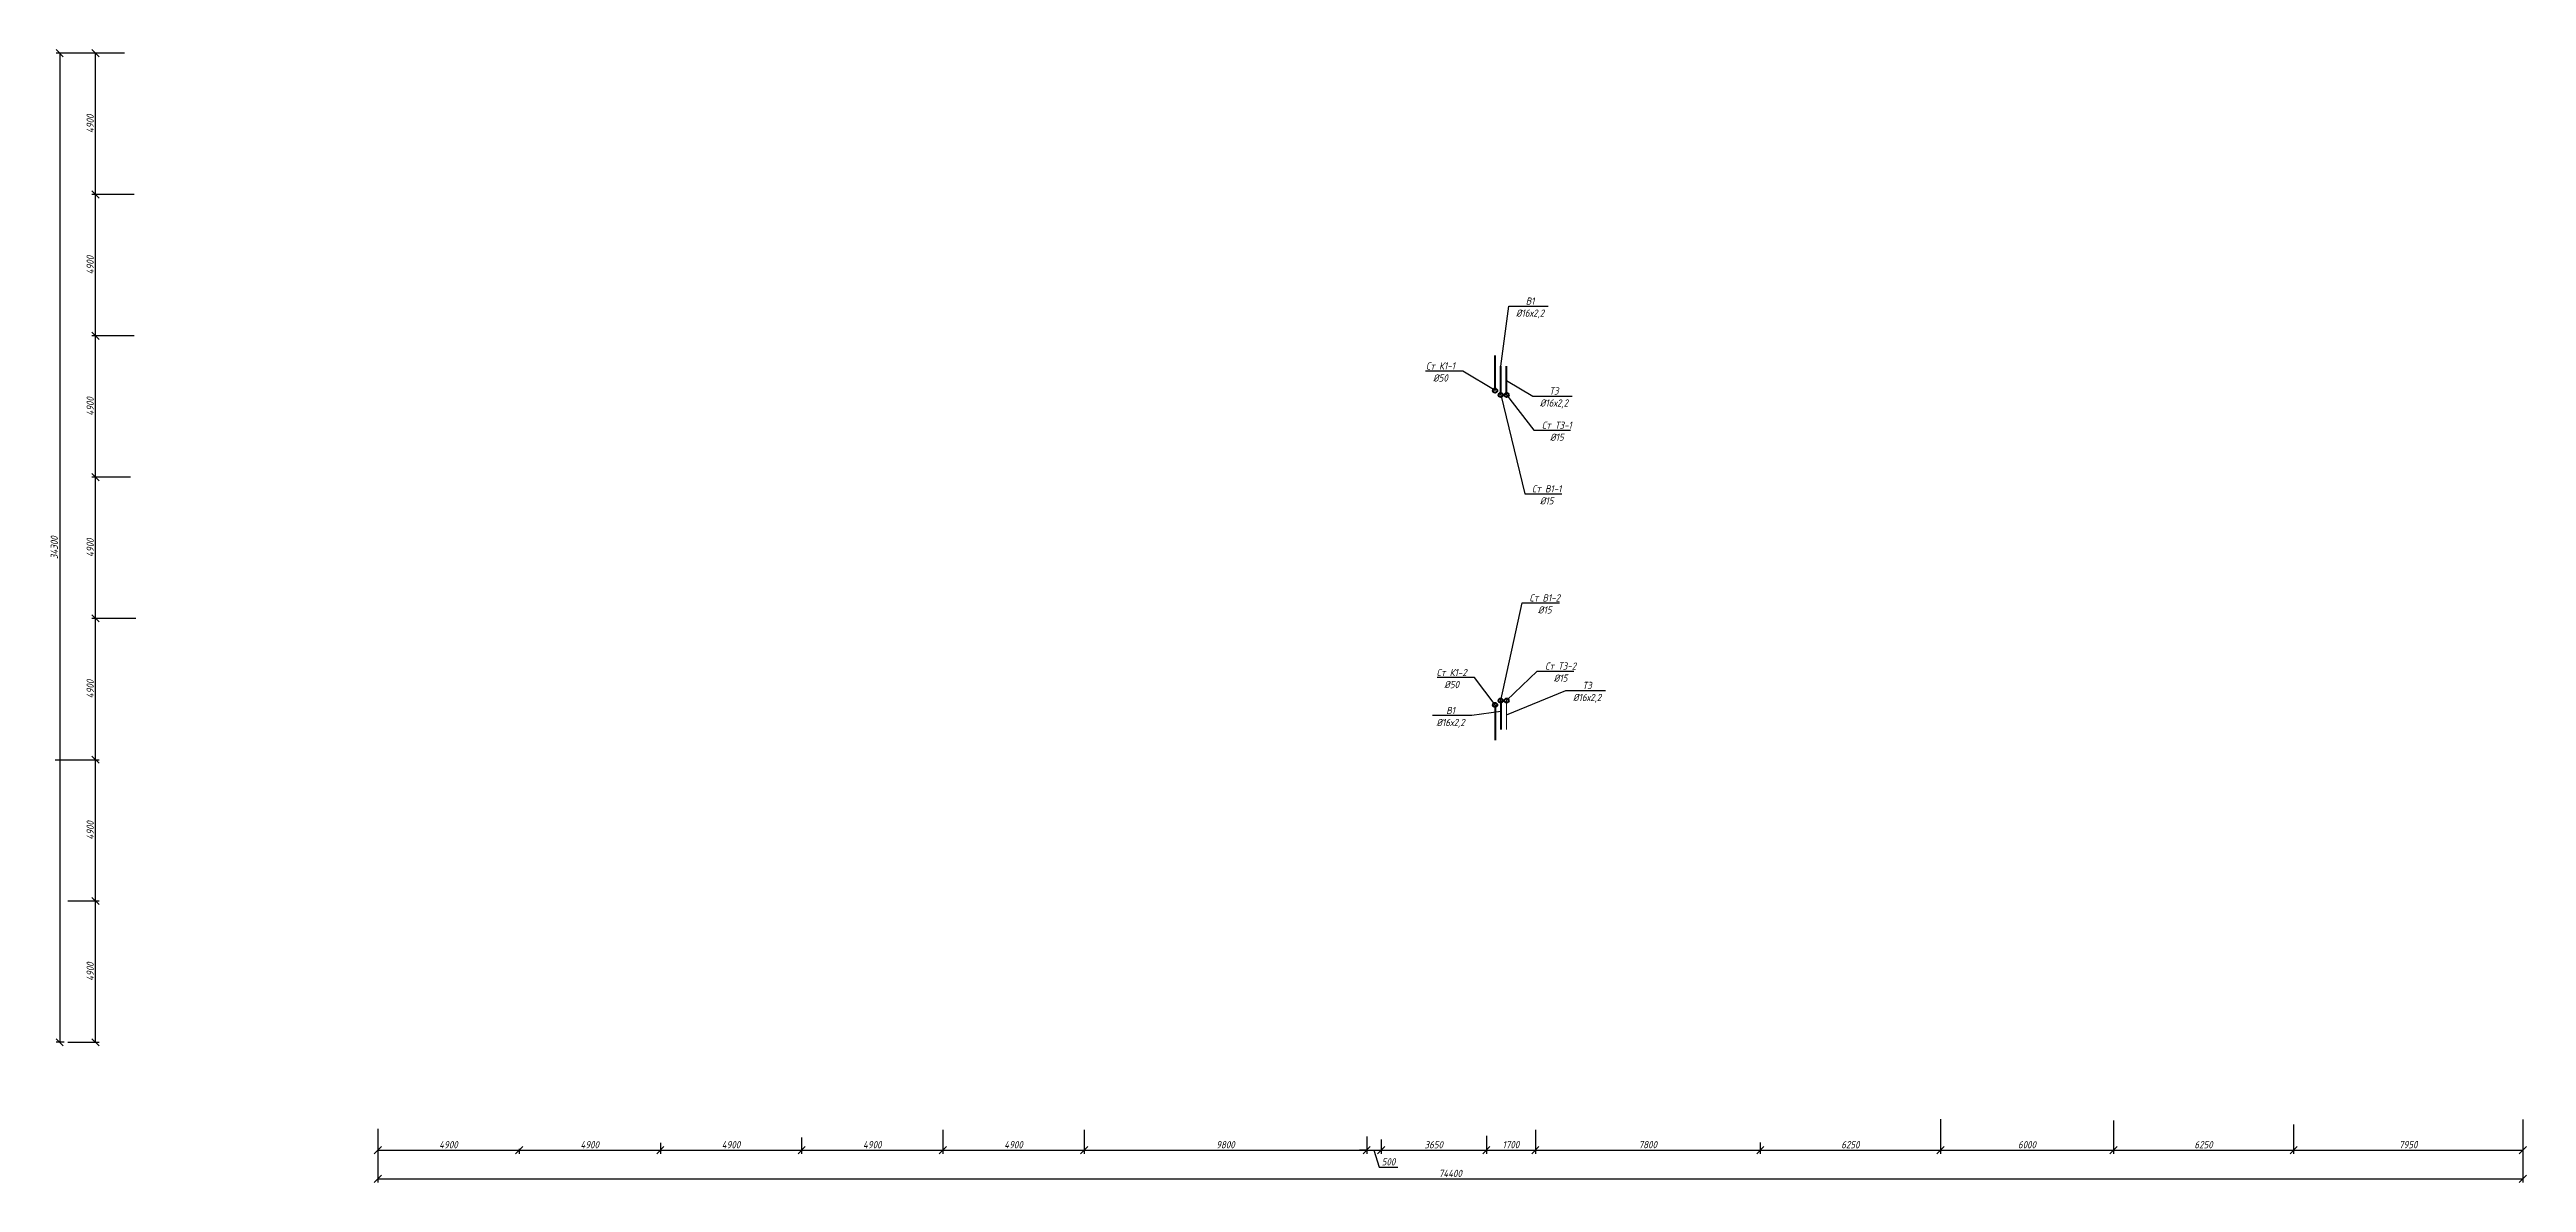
# Model space of a CAD drawing. Header units: millimetres. Extents: x -473555 to 885127, y 4787 to 453528.
# Drawn here: x 13750 to 99661, y 326025 to 365310 of the extents above; entities that cross this region are included whole.
import ezdxf
from ezdxf import colors
from ezdxf.entities.mleader import LeaderData, LeaderLine
from ezdxf.math import Vec2, Vec3

# ---------------------------------------------------------------- set-up
doc = ezdxf.new("R2010")
doc.units = ezdxf.units.MM
for name, color, linetype, lineweight in [('ВК_B1', 5, 'Continuous', 40), ('ВК_K1', 34, 'Continuous', 50), ('ВК_T3', 1, 'Continuous', 50), ('ВК_В1_текст', 5, 'Continuous', 9), ('ВК_К1_текст', 34, 'Continuous', 9), ('ВК_ТЗ_текст', 1, 'Continuous', 9)]:
    doc.layers.add(name, color=color, linetype=linetype, lineweight=lineweight)
doc.layers.add('ВК_text', color=7, linetype='Continuous')
doc.layers.add('ВК_text @ 100', color=7, linetype='Continuous')
doc.styles.add('ISOPEUR', font='isocpeui.ttf', dxfattribs={"width": 0.9})
doc.dimstyles.new('Аннотативный', dxfattribs={"dimscale": 0, "dimtxt": 2.5, "dimasz": 2.5, "dimexe": 1.25, "dimexo": 0.625, "dimtad": 1, "dimdec": 0, "dimtxsty": 'ISOPEUR', "dimblk": 'OBLIQUE', "dimcen": 2.5, "dimclrt": 256, "dimadec": 0, "dimazin": 0, "dimtfac": 1, "dimtdec": 0, "dimtmove": 0, "dimatfit": 3, "dimfxl": 1, "dimtfillclr": 256, "dimarcsym": 0})

# ---------------------------------------------------------------- blocks, each defined once
blk = doc.blocks.new('_None')
blk = doc.blocks.new('_Oblique')
at = {"color": 0, "linetype": 'ByBlock', "lineweight": -2}
blk.add_line((-0.5, -0.5), (0.5, 0.5), dxfattribs=at)
blk = doc.blocks.new('*D281')
at = {"layer": 'Defpoints', "color": 0, "transparency": 16777216}
for p in [(25136, 327253), (30036, 327253), (30036, 327147)]:
    blk.add_point(p, dxfattribs=at)
at = {"layer": 'ВК_text', "color": 0, "lineweight": -2, "transparency": 16777216}
for p, q in [((25136, 327191), (25136, 327022)), ((25136, 327147), (30036, 327147)), ((30036, 327191), (30036, 327022))]:
    blk.add_line(p, q, dxfattribs=at)
at = {"layer": 'ВК_text', "color": 0, "lineweight": -2, "transparency": 16777216, "xscale": 250, "yscale": 250, "zscale": 250, "rotation": 180}
blk.add_blockref('_Oblique', (25136, 327147), dxfattribs=at)
at = {"layer": 'ВК_text', "color": 0, "lineweight": -2, "transparency": 16777216, "xscale": 250, "yscale": 250, "zscale": 250}
blk.add_blockref('_Oblique', (30036, 327147), dxfattribs=at)
at = {"layer": 'ВК_text', "transparency": 16777216, "insert": (27586, 327334), "char_height": 250, "attachment_point": 5, "style": 'ISOPEUR'}
blk.add_mtext('4900', dxfattribs=at)
blk = doc.blocks.new('*D282')
at = {"layer": 'Defpoints', "color": 0, "transparency": 16777216}
for p in [(34936, 327465), (30036, 327253), (34936, 327147)]:
    blk.add_point(p, dxfattribs=at)
at = {"layer": 'ВК_text', "color": 0, "lineweight": -2, "transparency": 16777216}
for p, q in [((34936, 327402), (34936, 327022)), ((30036, 327191), (30036, 327022)), ((30036, 327147), (34936, 327147))]:
    blk.add_line(p, q, dxfattribs=at)
at = {"layer": 'ВК_text', "color": 0, "lineweight": -2, "transparency": 16777216, "xscale": 250, "yscale": 250, "zscale": 250, "rotation": 180}
blk.add_blockref('_Oblique', (30036, 327147), dxfattribs=at)
at = {"layer": 'ВК_text', "color": 0, "lineweight": -2, "transparency": 16777216, "xscale": 250, "yscale": 250, "zscale": 250}
blk.add_blockref('_Oblique', (34936, 327147), dxfattribs=at)
at = {"layer": 'ВК_text', "transparency": 16777216, "insert": (32486, 327334), "char_height": 250, "attachment_point": 5, "style": 'ISOPEUR'}
blk.add_mtext('4900', dxfattribs=at)
blk = doc.blocks.new('*D283')
at = {"layer": 'Defpoints', "color": 0, "transparency": 16777216}
for p in [(34936, 327465), (39836, 327650), (39836, 327147)]:
    blk.add_point(p, dxfattribs=at)
at = {"layer": 'ВК_text', "color": 0, "lineweight": -2, "transparency": 16777216}
for p, q in [((34936, 327402), (34936, 327022)), ((39836, 327587), (39836, 327022)), ((34936, 327147), (39836, 327147))]:
    blk.add_line(p, q, dxfattribs=at)
at = {"layer": 'ВК_text', "color": 0, "lineweight": -2, "transparency": 16777216, "xscale": 250, "yscale": 250, "zscale": 250, "rotation": 180}
blk.add_blockref('_Oblique', (34936, 327147), dxfattribs=at)
at = {"layer": 'ВК_text', "color": 0, "lineweight": -2, "transparency": 16777216, "xscale": 250, "yscale": 250, "zscale": 250}
blk.add_blockref('_Oblique', (39836, 327147), dxfattribs=at)
at = {"layer": 'ВК_text', "transparency": 16777216, "insert": (37386, 327334), "char_height": 250, "attachment_point": 5, "style": 'ISOPEUR'}
blk.add_mtext('4900', dxfattribs=at)
blk = doc.blocks.new('*D284')
at = {"layer": 'Defpoints', "color": 0, "transparency": 16777216}
for p in [(39836, 327650), (44736, 327912), (44736, 327147)]:
    blk.add_point(p, dxfattribs=at)
at = {"layer": 'ВК_text', "color": 0, "lineweight": -2, "transparency": 16777216}
for p, q in [((39836, 327587), (39836, 327022)), ((44736, 327849), (44736, 327022)), ((39836, 327147), (44736, 327147))]:
    blk.add_line(p, q, dxfattribs=at)
at = {"layer": 'ВК_text', "color": 0, "lineweight": -2, "transparency": 16777216, "xscale": 250, "yscale": 250, "zscale": 250, "rotation": 180}
blk.add_blockref('_Oblique', (39836, 327147), dxfattribs=at)
at = {"layer": 'ВК_text', "color": 0, "lineweight": -2, "transparency": 16777216, "xscale": 250, "yscale": 250, "zscale": 250}
blk.add_blockref('_Oblique', (44736, 327147), dxfattribs=at)
at = {"layer": 'ВК_text', "transparency": 16777216, "insert": (42286, 327334), "char_height": 250, "attachment_point": 5, "style": 'ISOPEUR'}
blk.add_mtext('4900', dxfattribs=at)
blk = doc.blocks.new('*D285')
at = {"layer": 'Defpoints', "color": 0, "transparency": 16777216}
for p in [(44736, 327912), (49636, 327912), (49636, 327147)]:
    blk.add_point(p, dxfattribs=at)
at = {"layer": 'ВК_text', "color": 0, "lineweight": -2, "transparency": 16777216}
for p, q in [((44736, 327849), (44736, 327022)), ((49636, 327849), (49636, 327022)), ((44736, 327147), (49636, 327147))]:
    blk.add_line(p, q, dxfattribs=at)
at = {"layer": 'ВК_text', "color": 0, "lineweight": -2, "transparency": 16777216, "xscale": 250, "yscale": 250, "zscale": 250, "rotation": 180}
blk.add_blockref('_Oblique', (44736, 327147), dxfattribs=at)
at = {"layer": 'ВК_text', "color": 0, "lineweight": -2, "transparency": 16777216, "xscale": 250, "yscale": 250, "zscale": 250}
blk.add_blockref('_Oblique', (49636, 327147), dxfattribs=at)
at = {"layer": 'ВК_text', "transparency": 16777216, "insert": (47186, 327334), "char_height": 250, "attachment_point": 5, "style": 'ISOPEUR'}
blk.add_mtext('4900', dxfattribs=at)
blk = doc.blocks.new('*D286')
at = {"layer": 'Defpoints', "color": 0, "transparency": 16777216}
for p in [(49636, 327912), (59436, 327684), (59436, 327147)]:
    blk.add_point(p, dxfattribs=at)
at = {"layer": 'ВК_text', "color": 0, "lineweight": -2, "transparency": 16777216}
for p, q in [((49636, 327849), (49636, 327022)), ((59436, 327621), (59436, 327022)), ((49636, 327147), (59436, 327147))]:
    blk.add_line(p, q, dxfattribs=at)
at = {"layer": 'ВК_text', "color": 0, "lineweight": -2, "transparency": 16777216, "xscale": 250, "yscale": 250, "zscale": 250, "rotation": 180}
blk.add_blockref('_Oblique', (49636, 327147), dxfattribs=at)
at = {"layer": 'ВК_text', "color": 0, "lineweight": -2, "transparency": 16777216, "xscale": 250, "yscale": 250, "zscale": 250}
blk.add_blockref('_Oblique', (59436, 327147), dxfattribs=at)
at = {"layer": 'ВК_text', "transparency": 16777216, "insert": (54536, 327334), "char_height": 250, "attachment_point": 5, "style": 'ISOPEUR'}
blk.add_mtext('9800', dxfattribs=at)
blk = doc.blocks.new('*D287')
at = {"layer": 'Defpoints', "color": 0, "transparency": 16777216}
for p in [(59436, 327684), (59936, 327583), (59936, 327147)]:
    blk.add_point(p, dxfattribs=at)
at = {"layer": 'ВК_text', "color": 0, "lineweight": -2, "transparency": 16777216}
for p, q in [((59436, 327621), (59436, 327022)), ((59936, 327520), (59936, 327022)), ((59436, 327147), (59186, 327147)), ((59436, 327147), (59936, 327147)), ((59436, 327147), (59936, 327147)), ((59686, 327147), (59864, 326553)), ((59864, 326553), (60520, 326553)), ((59936, 327147), (60186, 327147))]:
    blk.add_line(p, q, dxfattribs=at)
at = {"layer": 'ВК_text', "color": 0, "lineweight": -2, "transparency": 16777216, "xscale": 250, "yscale": 250, "zscale": 250}
blk.add_blockref('_Oblique', (59436, 327147), dxfattribs=at)
at = {"layer": 'ВК_text', "color": 0, "lineweight": -2, "transparency": 16777216, "xscale": 250, "yscale": 250, "zscale": 250, "rotation": 180}
blk.add_blockref('_Oblique', (59936, 327147), dxfattribs=at)
at = {"layer": 'ВК_text', "transparency": 16777216, "insert": (60192, 326741), "char_height": 250, "attachment_point": 5, "style": 'ISOPEUR'}
blk.add_mtext('500', dxfattribs=at)
blk = doc.blocks.new('*D288')
at = {"layer": 'Defpoints', "color": 0, "transparency": 16777216}
for p in [(59936, 327583), (63586, 327701), (63586, 327147)]:
    blk.add_point(p, dxfattribs=at)
at = {"layer": 'ВК_text', "color": 0, "lineweight": -2, "transparency": 16777216}
for p, q in [((59936, 327520), (59936, 327022)), ((63586, 327638), (63586, 327022)), ((59936, 327147), (63586, 327147))]:
    blk.add_line(p, q, dxfattribs=at)
at = {"layer": 'ВК_text', "color": 0, "lineweight": -2, "transparency": 16777216, "xscale": 250, "yscale": 250, "zscale": 250, "rotation": 180}
blk.add_blockref('_Oblique', (59936, 327147), dxfattribs=at)
at = {"layer": 'ВК_text', "color": 0, "lineweight": -2, "transparency": 16777216, "xscale": 250, "yscale": 250, "zscale": 250}
blk.add_blockref('_Oblique', (63586, 327147), dxfattribs=at)
at = {"layer": 'ВК_text', "transparency": 16777216, "insert": (61761, 327334), "char_height": 250, "attachment_point": 5, "style": 'ISOPEUR'}
blk.add_mtext('3650', dxfattribs=at)
blk = doc.blocks.new('*D289')
at = {"layer": 'Defpoints', "color": 0, "transparency": 16777216}
for p in [(63586, 327701), (65286, 327912), (65286, 327147)]:
    blk.add_point(p, dxfattribs=at)
at = {"layer": 'ВК_text', "color": 0, "lineweight": -2, "transparency": 16777216}
for p, q in [((63586, 327638), (63586, 327022)), ((65286, 327849), (65286, 327022)), ((63586, 327147), (65286, 327147))]:
    blk.add_line(p, q, dxfattribs=at)
at = {"layer": 'ВК_text', "color": 0, "lineweight": -2, "transparency": 16777216, "xscale": 250, "yscale": 250, "zscale": 250, "rotation": 180}
blk.add_blockref('_Oblique', (63586, 327147), dxfattribs=at)
at = {"layer": 'ВК_text', "color": 0, "lineweight": -2, "transparency": 16777216, "xscale": 250, "yscale": 250, "zscale": 250}
blk.add_blockref('_Oblique', (65286, 327147), dxfattribs=at)
at = {"layer": 'ВК_text', "transparency": 16777216, "insert": (64436, 327336), "char_height": 250, "attachment_point": 5, "style": 'ISOPEUR'}
blk.add_mtext('1700', dxfattribs=at)
blk = doc.blocks.new('*D290')
at = {"layer": 'Defpoints', "color": 0, "transparency": 16777216}
for p in [(65286, 327912), (73086, 327478), (73086, 327147)]:
    blk.add_point(p, dxfattribs=at)
at = {"layer": 'ВК_text', "color": 0, "lineweight": -2, "transparency": 16777216}
for p, q in [((65286, 327849), (65286, 327022)), ((73086, 327416), (73086, 327022)), ((65286, 327147), (73086, 327147))]:
    blk.add_line(p, q, dxfattribs=at)
at = {"layer": 'ВК_text', "color": 0, "lineweight": -2, "transparency": 16777216, "xscale": 250, "yscale": 250, "zscale": 250, "rotation": 180}
blk.add_blockref('_Oblique', (65286, 327147), dxfattribs=at)
at = {"layer": 'ВК_text', "color": 0, "lineweight": -2, "transparency": 16777216, "xscale": 250, "yscale": 250, "zscale": 250}
blk.add_blockref('_Oblique', (73086, 327147), dxfattribs=at)
at = {"layer": 'ВК_text', "transparency": 16777216, "insert": (69186, 327336), "char_height": 250, "attachment_point": 5, "style": 'ISOPEUR'}
blk.add_mtext('7800', dxfattribs=at)
blk = doc.blocks.new('*D291')
at = {"layer": 'Defpoints', "color": 0, "transparency": 16777216}
for p in [(79336, 328286), (73086, 327478), (79336, 327147)]:
    blk.add_point(p, dxfattribs=at)
at = {"layer": 'ВК_text', "color": 0, "lineweight": -2, "transparency": 16777216}
for p, q in [((79336, 328223), (79336, 327022)), ((73086, 327416), (73086, 327022)), ((73086, 327147), (79336, 327147))]:
    blk.add_line(p, q, dxfattribs=at)
at = {"layer": 'ВК_text', "color": 0, "lineweight": -2, "transparency": 16777216, "xscale": 250, "yscale": 250, "zscale": 250, "rotation": 180}
blk.add_blockref('_Oblique', (73086, 327147), dxfattribs=at)
at = {"layer": 'ВК_text', "color": 0, "lineweight": -2, "transparency": 16777216, "xscale": 250, "yscale": 250, "zscale": 250}
blk.add_blockref('_Oblique', (79336, 327147), dxfattribs=at)
at = {"layer": 'ВК_text', "transparency": 16777216, "insert": (76211, 327334), "char_height": 250, "attachment_point": 5, "style": 'ISOPEUR'}
blk.add_mtext('6250', dxfattribs=at)
blk = doc.blocks.new('*D292')
at = {"layer": 'Defpoints', "color": 0, "transparency": 16777216}
for p in [(79336, 328286), (85336, 328234), (85336, 327147)]:
    blk.add_point(p, dxfattribs=at)
at = {"layer": 'ВК_text', "color": 0, "lineweight": -2, "transparency": 16777216}
for p, q in [((79336, 328223), (79336, 327022)), ((85336, 328172), (85336, 327022)), ((79336, 327147), (85336, 327147))]:
    blk.add_line(p, q, dxfattribs=at)
at = {"layer": 'ВК_text', "color": 0, "lineweight": -2, "transparency": 16777216, "xscale": 250, "yscale": 250, "zscale": 250, "rotation": 180}
blk.add_blockref('_Oblique', (79336, 327147), dxfattribs=at)
at = {"layer": 'ВК_text', "color": 0, "lineweight": -2, "transparency": 16777216, "xscale": 250, "yscale": 250, "zscale": 250}
blk.add_blockref('_Oblique', (85336, 327147), dxfattribs=at)
at = {"layer": 'ВК_text', "transparency": 16777216, "insert": (82336, 327334), "char_height": 250, "attachment_point": 5, "style": 'ISOPEUR'}
blk.add_mtext('6000', dxfattribs=at)
blk = doc.blocks.new('*D293')
at = {"layer": 'Defpoints', "color": 0, "transparency": 16777216}
for p in [(85336, 328234), (91586, 328099), (91586, 327147)]:
    blk.add_point(p, dxfattribs=at)
at = {"layer": 'ВК_text', "color": 0, "lineweight": -2, "transparency": 16777216}
for p, q in [((85336, 328172), (85336, 327022)), ((91586, 328036), (91586, 327022)), ((85336, 327147), (91586, 327147))]:
    blk.add_line(p, q, dxfattribs=at)
at = {"layer": 'ВК_text', "color": 0, "lineweight": -2, "transparency": 16777216, "xscale": 250, "yscale": 250, "zscale": 250, "rotation": 180}
blk.add_blockref('_Oblique', (85336, 327147), dxfattribs=at)
at = {"layer": 'ВК_text', "color": 0, "lineweight": -2, "transparency": 16777216, "xscale": 250, "yscale": 250, "zscale": 250}
blk.add_blockref('_Oblique', (91586, 327147), dxfattribs=at)
at = {"layer": 'ВК_text', "transparency": 16777216, "insert": (88461, 327334), "char_height": 250, "attachment_point": 5, "style": 'ISOPEUR'}
blk.add_mtext('6250', dxfattribs=at)
blk = doc.blocks.new('*D294')
at = {"layer": 'Defpoints', "color": 0, "transparency": 16777216}
for p in [(99536, 328269), (91586, 328099), (99536, 327147)]:
    blk.add_point(p, dxfattribs=at)
at = {"layer": 'ВК_text', "color": 0, "lineweight": -2, "transparency": 16777216}
for p, q in [((99536, 328206), (99536, 327022)), ((91586, 328036), (91586, 327022)), ((91586, 327147), (99536, 327147))]:
    blk.add_line(p, q, dxfattribs=at)
at = {"layer": 'ВК_text', "color": 0, "lineweight": -2, "transparency": 16777216, "xscale": 250, "yscale": 250, "zscale": 250, "rotation": 180}
blk.add_blockref('_Oblique', (91586, 327147), dxfattribs=at)
at = {"layer": 'ВК_text', "color": 0, "lineweight": -2, "transparency": 16777216, "xscale": 250, "yscale": 250, "zscale": 250}
blk.add_blockref('_Oblique', (99536, 327147), dxfattribs=at)
at = {"layer": 'ВК_text', "transparency": 16777216, "insert": (95561, 327336), "char_height": 250, "attachment_point": 5, "style": 'ISOPEUR'}
blk.add_mtext('7950', dxfattribs=at)
blk = doc.blocks.new('*D295')
at = {"layer": 'Defpoints', "color": 0, "transparency": 16777216}
for p in [(99536, 328269), (25136, 327948), (99536, 326150)]:
    blk.add_point(p, dxfattribs=at)
at = {"layer": 'ВК_text', "color": 0, "lineweight": -2, "transparency": 16777216}
for p, q in [((99536, 328206), (99536, 326025)), ((25136, 327886), (25136, 326025)), ((25136, 326150), (99536, 326150))]:
    blk.add_line(p, q, dxfattribs=at)
at = {"layer": 'ВК_text', "color": 0, "lineweight": -2, "transparency": 16777216, "xscale": 250, "yscale": 250, "zscale": 250, "rotation": 180}
blk.add_blockref('_Oblique', (25136, 326150), dxfattribs=at)
at = {"layer": 'ВК_text', "color": 0, "lineweight": -2, "transparency": 16777216, "xscale": 250, "yscale": 250, "zscale": 250}
blk.add_blockref('_Oblique', (99536, 326150), dxfattribs=at)
at = {"layer": 'ВК_text', "transparency": 16777216, "insert": (62336, 326339), "char_height": 250, "attachment_point": 5, "style": 'ISOPEUR'}
blk.add_mtext('74400', dxfattribs=at)
blk = doc.blocks.new('*D296')
at = {"layer": 'Defpoints', "color": 0, "transparency": 16777216}
for p in [(14320, 335785), (15345, 335785), (14320, 330885)]:
    blk.add_point(p, dxfattribs=at)
at = {"layer": 'ВК_text', "color": 0, "lineweight": -2, "transparency": 16777216}
for p, q in [((14382, 335785), (15470, 335785)), ((15345, 330885), (15345, 335785)), ((14382, 330885), (15470, 330885))]:
    blk.add_line(p, q, dxfattribs=at)
at = {"layer": 'ВК_text', "color": 0, "lineweight": -2, "transparency": 16777216, "xscale": 250, "yscale": 250, "zscale": 250}
for p, rotation in [((15345, 335785), 90), ((15345, 330885), 270)]:
    blk.add_blockref('_Oblique', p, dxfattribs=dict(at, rotation=rotation))
at = {"layer": 'ВК_text', "transparency": 16777216, "insert": (15158, 333335), "char_height": 250, "attachment_point": 5, "rotation": 90, "style": 'ISOPEUR'}
blk.add_mtext('4900', dxfattribs=at)
blk = doc.blocks.new('*D297')
at = {"layer": 'Defpoints', "color": 0, "transparency": 16777216}
for p in [(13880, 340685), (15345, 340685), (14320, 335785)]:
    blk.add_point(p, dxfattribs=at)
at = {"layer": 'ВК_text', "color": 0, "lineweight": -2, "transparency": 16777216}
for p, q in [((13943, 340685), (15470, 340685)), ((15345, 335785), (15345, 340685)), ((14382, 335785), (15470, 335785))]:
    blk.add_line(p, q, dxfattribs=at)
at = {"layer": 'ВК_text', "color": 0, "lineweight": -2, "transparency": 16777216, "xscale": 250, "yscale": 250, "zscale": 250}
for p, rotation in [((15345, 340685), 90), ((15345, 335785), 270)]:
    blk.add_blockref('_Oblique', p, dxfattribs=dict(at, rotation=rotation))
at = {"layer": 'ВК_text', "transparency": 16777216, "insert": (15158, 338235), "char_height": 250, "attachment_point": 5, "rotation": 90, "style": 'ISOPEUR'}
blk.add_mtext('4900', dxfattribs=at)
blk = doc.blocks.new('*D298')
at = {"layer": 'Defpoints', "color": 0, "transparency": 16777216}
for p in [(15345, 345585), (16803, 345585), (13880, 340685)]:
    blk.add_point(p, dxfattribs=at)
at = {"layer": 'ВК_text', "color": 0, "lineweight": -2, "transparency": 16777216}
for p, q in [((16741, 345585), (15220, 345585)), ((15345, 340685), (15345, 345585)), ((13943, 340685), (15470, 340685))]:
    blk.add_line(p, q, dxfattribs=at)
at = {"layer": 'ВК_text', "color": 0, "lineweight": -2, "transparency": 16777216, "xscale": 250, "yscale": 250, "zscale": 250}
for p, rotation in [((15345, 345585), 90), ((15345, 340685), 270)]:
    blk.add_blockref('_Oblique', p, dxfattribs=dict(at, rotation=rotation))
at = {"layer": 'ВК_text', "transparency": 16777216, "insert": (15158, 343135), "char_height": 250, "attachment_point": 5, "rotation": 90, "style": 'ISOPEUR'}
blk.add_mtext('4900', dxfattribs=at)
blk = doc.blocks.new('*D299')
at = {"layer": 'Defpoints', "color": 0, "transparency": 16777216}
for p in [(15345, 350485), (16618, 350485), (16803, 345585)]:
    blk.add_point(p, dxfattribs=at)
at = {"layer": 'ВК_text', "color": 0, "lineweight": -2, "transparency": 16777216}
for p, q in [((16555, 350485), (15220, 350485)), ((15345, 345585), (15345, 350485)), ((16741, 345585), (15220, 345585))]:
    blk.add_line(p, q, dxfattribs=at)
at = {"layer": 'ВК_text', "color": 0, "lineweight": -2, "transparency": 16777216, "xscale": 250, "yscale": 250, "zscale": 250}
for p, rotation in [((15345, 350485), 90), ((15345, 345585), 270)]:
    blk.add_blockref('_Oblique', p, dxfattribs=dict(at, rotation=rotation))
at = {"layer": 'ВК_text', "transparency": 16777216, "insert": (15158, 348035), "char_height": 250, "attachment_point": 5, "rotation": 90, "style": 'ISOPEUR'}
blk.add_mtext('4900', dxfattribs=at)
blk = doc.blocks.new('*D300')
at = {"layer": 'Defpoints', "color": 0, "transparency": 16777216}
for p in [(15345, 355385), (16750, 355385), (16618, 350485)]:
    blk.add_point(p, dxfattribs=at)
at = {"layer": 'ВК_text', "color": 0, "lineweight": -2, "transparency": 16777216}
for p, q in [((16688, 355385), (15220, 355385)), ((15345, 350485), (15345, 355385)), ((16555, 350485), (15220, 350485))]:
    blk.add_line(p, q, dxfattribs=at)
at = {"layer": 'ВК_text', "color": 0, "lineweight": -2, "transparency": 16777216, "xscale": 250, "yscale": 250, "zscale": 250}
for p, rotation in [((15345, 355385), 90), ((15345, 350485), 270)]:
    blk.add_blockref('_Oblique', p, dxfattribs=dict(at, rotation=rotation))
at = {"layer": 'ВК_text', "transparency": 16777216, "insert": (15158, 352935), "char_height": 250, "attachment_point": 5, "rotation": 90, "style": 'ISOPEUR'}
blk.add_mtext('4900', dxfattribs=at)
blk = doc.blocks.new('*D301')
at = {"layer": 'Defpoints', "color": 0, "transparency": 16777216}
for p in [(15345, 365185), (16410, 365185), (16149, 360285)]:
    blk.add_point(p, dxfattribs=at)
at = {"layer": 'ВК_text', "color": 0, "lineweight": -2, "transparency": 16777216}
for p, q in [((16347, 365185), (15220, 365185)), ((15345, 360285), (15345, 365185)), ((16087, 360285), (15220, 360285))]:
    blk.add_line(p, q, dxfattribs=at)
at = {"layer": 'ВК_text', "color": 0, "lineweight": -2, "transparency": 16777216, "xscale": 250, "yscale": 250, "zscale": 250}
for p, rotation in [((15345, 365185), 90), ((15345, 360285), 270)]:
    blk.add_blockref('_Oblique', p, dxfattribs=dict(at, rotation=rotation))
at = {"layer": 'ВК_text', "transparency": 16777216, "insert": (15158, 362735), "char_height": 250, "attachment_point": 5, "rotation": 90, "style": 'ISOPEUR'}
blk.add_mtext('4900', dxfattribs=at)
blk = doc.blocks.new('*D302')
at = {"layer": 'Defpoints', "color": 0, "transparency": 16777216}
for p in [(16410, 365185), (14102, 330885), (14320, 330885)]:
    blk.add_point(p, dxfattribs=at)
at = {"layer": 'ВК_text', "color": 0, "lineweight": -2, "transparency": 16777216}
for p, q in [((16347, 365185), (13977, 365185)), ((14102, 365185), (14102, 330885)), ((14257, 330885), (13977, 330885))]:
    blk.add_line(p, q, dxfattribs=at)
at = {"layer": 'ВК_text', "color": 0, "lineweight": -2, "transparency": 16777216, "xscale": 250, "yscale": 250, "zscale": 250}
for p, rotation in [((14102, 365185), 90), ((14102, 330885), 270)]:
    blk.add_blockref('_Oblique', p, dxfattribs=dict(at, rotation=rotation))
at = {"layer": 'ВК_text', "transparency": 16777216, "insert": (13914, 348035), "char_height": 250, "attachment_point": 5, "rotation": 90, "style": 'ISOPEUR'}
blk.add_mtext('34300', dxfattribs=at)
blk = doc.blocks.new('*D303')
at = {"layer": 'Defpoints', "color": 0, "transparency": 16777216}
for p in [(15345, 360285), (16750, 360285), (16618, 355385)]:
    blk.add_point(p, dxfattribs=at)
at = {"layer": 'ВК_text', "color": 0, "lineweight": -2, "transparency": 16777216}
for p, q in [((16688, 360285), (15220, 360285)), ((15345, 355385), (15345, 360285)), ((16555, 355385), (15220, 355385))]:
    blk.add_line(p, q, dxfattribs=at)
at = {"layer": 'ВК_text', "color": 0, "lineweight": -2, "transparency": 16777216, "xscale": 250, "yscale": 250, "zscale": 250}
for p, rotation in [((15345, 360285), 90), ((15345, 355385), 270)]:
    blk.add_blockref('_Oblique', p, dxfattribs=dict(at, rotation=rotation))
at = {"layer": 'ВК_text', "transparency": 16777216, "insert": (15158, 357835), "char_height": 250, "attachment_point": 5, "rotation": 90, "style": 'ISOPEUR'}
blk.add_mtext('4900', dxfattribs=at)

msp = doc.modelspace()

# ---------------------------------------------------------------- linework, layer by layer
at = {"layer": 'ВК_B1'}
for p, q in [((64085.9, 353335.2), (64085.9, 354335.2)), ((64085.9, 342735.2), (64085.9, 341735.2))]:
    msp.add_line(p, q, dxfattribs=at)
for centre in [(64085.9, 353335.2), (64085.9, 342735.2)]:
    msp.add_circle(centre, 75, dxfattribs=at)
at = {"layer": 'ВК_K1'}
for p, q in [((63885.9, 353485.2), (63885.9, 354704.8)), ((63885.9, 342585.2), (63885.9, 341367.6))]:
    msp.add_line(p, q, dxfattribs=at)
for centre in [(63885.9, 353485.2), (63885.9, 342585.2)]:
    msp.add_circle(centre, 75, dxfattribs=at)
at = {"layer": 'ВК_T3'}
msp.add_line((64285.9, 353335.2), (64285.9, 354335.2), dxfattribs=at)
for centre in [(64285.9, 353335.2), (64285.9, 342735.2)]:
    msp.add_circle(centre, 75, dxfattribs=at)
at = {"layer": 'ВК_ТЗ_текст', "linetype": 'Continuous'}
msp.add_line((64285.9, 342735.2), (64285.9, 341735.2), dxfattribs=at)

# ---------------------------------------------------------------- dimensions: what is measured, and where the dimension line sits
at = {"layer": 'ВК_text @ 100', "color": 0}
for base, p1, p2, override, picture, middle in [((14102, 330885.2), (16409.7, 365185.2), (14319.7, 330885.2), {"dimscale": 100, "dimtix": 0, "dimtofl": 1, "dimtmove": 0, "dimatfit": 1}, '*D302', (13914.5, 348035.2)), ((15345.2, 365185.2), (16149.4, 360285.2), (16409.7, 365185.2), {"dimscale": 100, "dimtix": 0, "dimtofl": 1, "dimtmove": 1, "dimatfit": 1}, '*D301', (15157.7, 362735.2)), ((15345.2, 360285.2), (16617.7, 355385.2), (16750.1, 360285.2), {"dimscale": 100, "dimtix": 0, "dimtofl": 1, "dimtmove": 1, "dimatfit": 1}, '*D303', (15157.7, 357835.2)), ((15345.2, 355385.2), (16617.7, 350485.2), (16750.1, 355385.2), {"dimscale": 100, "dimtix": 0, "dimtofl": 1, "dimtmove": 1, "dimatfit": 1}, '*D300', (15157.7, 352935.2)), ((15345.2, 350485.2), (16803.2, 345585.2), (16617.7, 350485.2), {"dimscale": 100, "dimtix": 0, "dimtofl": 1, "dimtmove": 1, "dimatfit": 1}, '*D299', (15157.7, 348035.2)), ((15345.2, 345585.2), (13880.1, 340685.2), (16803.2, 345585.2), {"dimscale": 100, "dimtix": 0, "dimtofl": 1, "dimtmove": 1, "dimatfit": 1}, '*D298', (15157.7, 343135.2)), ((15345.2, 340685.2), (14319.7, 335785.2), (13880.1, 340685.2), {"dimscale": 100, "dimtix": 0, "dimtofl": 1, "dimtmove": 1, "dimatfit": 1}, '*D297', (15157.7, 338235.2)), ((15345.2, 335785.2), (14319.7, 330885.2), (14319.7, 335785.2), {"dimscale": 100, "dimtix": 0, "dimtofl": 1, "dimtmove": 0, "dimatfit": 1}, '*D296', (15157.7, 333335.2))]:
    dim = msp.add_linear_dim(base=base, p1=p1, p2=p2, angle=90, dimstyle='Аннотативный', override=override, dxfattribs=at)
    dim.commit()
    dim.dimension.update_dxf_attribs({"geometry": picture, "text_midpoint": middle})
for base, p1, p2, override, picture, middle in [((99535.5, 326150), (25135.7, 327948.2), (99535.5, 328268.8), {"dimscale": 100, "dimtix": 0, "dimtofl": 1, "dimtmove": 0, "dimatfit": 1}, '*D295', (62335.6, 326339.1)), ((79335.6, 327146.9), (73085.7, 327478.4), (79335.6, 328285.6), {"dimscale": 100, "dimtix": 0, "dimtofl": 1, "dimtmove": 1, "dimatfit": 1}, '*D291', (76210.7, 327334.4)), ((85335.6, 327146.9), (79335.6, 328285.6), (85335.6, 328234.4), {"dimscale": 100, "dimtix": 0, "dimtofl": 1, "dimtmove": 1, "dimatfit": 1}, '*D292', (82335.6, 327334.4)), ((91585.5, 327146.9), (85335.6, 328234.4), (91585.5, 328098.6), {"dimscale": 100, "dimtix": 0, "dimtofl": 1, "dimtmove": 1, "dimatfit": 1}, '*D293', (88460.6, 327334.4)), ((99535.5, 327146.9), (91585.5, 328098.6), (99535.5, 328268.8), {"dimscale": 100, "dimtix": 0, "dimtofl": 1, "dimtmove": 1, "dimatfit": 1}, '*D294', (95560.5, 327336)), ((30035.7, 327146.9), (25135.7, 327253.4), (30035.7, 327253.4), {"dimscale": 100, "dimtix": 0, "dimtofl": 1, "dimtmove": 0, "dimatfit": 1}, '*D281', (27585.7, 327334.4)), ((34935.7, 327146.9), (30035.7, 327253.4), (34935.7, 327464.9), {"dimscale": 100, "dimtix": 0, "dimtofl": 1, "dimtmove": 1, "dimatfit": 1}, '*D282', (32485.7, 327334.4)), ((39835.7, 327146.9), (34935.7, 327464.9), (39835.7, 327649.6), {"dimscale": 100, "dimtix": 0, "dimtofl": 1, "dimtmove": 1, "dimatfit": 1}, '*D283', (37385.7, 327334.4)), ((44735.7, 327146.9), (39835.7, 327649.6), (44735.7, 327911.5), {"dimscale": 100, "dimtix": 0, "dimtofl": 1, "dimtmove": 1, "dimatfit": 1}, '*D284', (42285.7, 327334.4)), ((49635.7, 327146.9), (44735.7, 327911.5), (49635.7, 327911.5), {"dimscale": 100, "dimtix": 0, "dimtofl": 1, "dimtmove": 1, "dimatfit": 1}, '*D285', (47185.7, 327334.4)), ((59435.7, 327146.9), (49635.7, 327911.5), (59435.7, 327683.6), {"dimscale": 100, "dimtix": 0, "dimtofl": 1, "dimtmove": 1, "dimatfit": 1}, '*D286', (54535.7, 327334.4)), ((59935.5, 327146.9), (59435.7, 327683.6), (59935.5, 327582.8), {"dimscale": 100, "dimtix": 0, "dimtofl": 1, "dimtmove": 1, "dimatfit": 1}, '*D287', (59926.3, 326740.7)), ((63585.7, 327146.9), (59935.5, 327582.8), (63585.7, 327700.6), {"dimscale": 100, "dimtix": 0, "dimtofl": 1, "dimtmove": 1, "dimatfit": 1}, '*D288', (61760.6, 327334.4)), ((65285.9, 327146.9), (63585.7, 327700.6), (65285.9, 327911.5), {"dimscale": 100, "dimtix": 0, "dimtofl": 1, "dimtmove": 1, "dimatfit": 1}, '*D289', (64435.8, 327336)), ((73085.7, 327146.9), (65285.9, 327911.5), (73085.7, 327478.4), {"dimscale": 100, "dimtix": 0, "dimtofl": 1, "dimtmove": 1, "dimatfit": 1}, '*D290', (69185.8, 327336))]:
    dim = msp.add_linear_dim(base=base, p1=p1, p2=p2, dimstyle='Аннотативный', override=override, dxfattribs=at)
    dim.commit()
    dim.dimension.update_dxf_attribs({"geometry": picture, "text_midpoint": middle})

# ---------------------------------------------------------------- leaders
at = {"layer": 'ВК_В1_текст', "linetype": 'Continuous'}
ml = msp.add_multileader_mtext('Standard', dxfattribs=at)
ml.set_content('В1\\P%%C16х2,2', color=256, style='ISOPEUR')
ml.set_leader_properties()
ml.set_arrow_properties(name='NONE')
ml.build(insert=Vec2(0, 0))
ml.multileader.update_dxf_attribs({"text_left_attachment_type": 6, "text_right_attachment_type": 6, "dogleg_length": 0.1, "arrow_head_size": 250, "scale": 100})
ctx = ml.context
ctx.base_point, ctx.scale, ctx.char_height, ctx.arrow_head_size, ctx.landing_gap_size, ctx.plane_origin = Vec3(64376, 356412.9), 100, 250, 250, 200, Vec3(54968.3, 346979)
ctx.left_attachment, ctx.right_attachment, ctx.text_align_type = 6, 6, 1
notes = []
notes.append((ctx, [(1, (1, 1, 0), (64366, 356412.9), (1, 0), 10, [(0, [(64085.9, 354335.2)], 0, [])])]))
ctx.mtext.insert, ctx.mtext.alignment, ctx.mtext.flow_direction = Vec3(65102.3, 356712.9), 2, 5
ml = msp.add_multileader_mtext('Standard', dxfattribs=at)
ml.set_content('Ст В1-1\\P%%C15', color=256, style='ISOPEUR')
ml.set_leader_properties()
ml.set_arrow_properties(name='NONE')
ml.build(insert=Vec2(0, 0))
ml.multileader.update_dxf_attribs({"text_left_attachment_type": 6, "text_right_attachment_type": 6, "dogleg_length": 0.1, "arrow_head_size": 250, "scale": 100})
ctx = ml.context
ctx.base_point, ctx.scale, ctx.char_height, ctx.arrow_head_size, ctx.landing_gap_size, ctx.plane_origin = Vec3(64926.8, 349902.3), 100, 250, 250, 200, Vec3(58244.7, 350581.6)
ctx.left_attachment, ctx.right_attachment, ctx.text_align_type = 6, 6, 1
notes.append((ctx, [(1, (1, 1, 0), (64916.8, 349902.3), (1, 0), 10, [(0, [(64085.9, 353335.2)], 0, [])])]))
ctx.mtext.insert, ctx.mtext.alignment, ctx.mtext.flow_direction = Vec3(65678.2, 350202.3), 2, 5
ml = msp.add_multileader_mtext('Standard', dxfattribs=at)
ml.set_content('Ст В1-2\\P%%C15', color=256, style='ISOPEUR')
ml.set_leader_properties()
ml.set_arrow_properties(name='NONE')
ml.build(insert=Vec2(0, 0))
ml.multileader.update_dxf_attribs({"text_left_attachment_type": 6, "text_right_attachment_type": 6, "dogleg_length": 0.1, "arrow_head_size": 250, "scale": 100})
ctx = ml.context
ctx.base_point, ctx.scale, ctx.char_height, ctx.arrow_head_size, ctx.landing_gap_size, ctx.plane_origin = Vec3(64842.4, 346119.9), 100, 250, 250, 200, Vec3(58244.7, 339681.6)
ctx.left_attachment, ctx.right_attachment, ctx.text_align_type = 6, 6, 1
notes.append((ctx, [(1, (1, 1, 0), (64832.4, 346119.9), (1, 0), 10, [(0, [(64085.9, 342735.2)], 0, [])])]))
ctx.mtext.insert, ctx.mtext.alignment, ctx.mtext.flow_direction = Vec3(65612, 346419.9), 2, 5
ml = msp.add_multileader_mtext('Standard', dxfattribs=at)
ml.set_content('В1\\P%%C16х2,2', color=256, style='ISOPEUR')
ml.set_leader_properties()
ml.set_arrow_properties(name='NONE')
ml.build(insert=Vec2(0, 0))
ml.multileader.update_dxf_attribs({"text_left_attachment_type": 6, "text_right_attachment_type": 6, "dogleg_length": 0.1, "arrow_head_size": 250, "scale": 100})
ctx = ml.context
ctx.base_point, ctx.scale, ctx.char_height, ctx.arrow_head_size, ctx.landing_gap_size, ctx.plane_origin = Vec3(61618.1, 342215.5), 100, 250, 250, 200, Vec3(52210.4, 332781.6)
ctx.left_attachment, ctx.right_attachment, ctx.text_align_type = 6, 6, 1
notes.append((ctx, [(0, (1, 1, 0), (63080.6, 342215.5), (-1, 0), 10, [(0, [(64085.9, 342361.2)], 0, [])])]))
ctx.mtext.insert, ctx.mtext.alignment, ctx.mtext.flow_direction = Vec3(62344.3, 342515.5), 2, 5
at = {"layer": 'ВК_К1_текст', "linetype": 'Continuous'}
ml = msp.add_multileader_mtext('Standard', dxfattribs=at)
ml.set_content('Ст К1-1\\P%%C50', color=256, style='ISOPEUR')
ml.set_leader_properties()
ml.set_arrow_properties(name='NONE')
ml.build(insert=Vec2(0, 0))
ml.multileader.update_dxf_attribs({"text_left_attachment_type": 6, "text_right_attachment_type": 6, "dogleg_length": 0.1, "arrow_head_size": 250, "scale": 100})
ctx = ml.context
ctx.base_point, ctx.scale, ctx.char_height, ctx.arrow_head_size, ctx.landing_gap_size, ctx.plane_origin = Vec3(61231.2, 354162.9), 100, 250, 250, 200, Vec3(69935.5, 345789.6)
ctx.left_attachment, ctx.right_attachment, ctx.text_align_type = 6, 6, 1
notes.append((ctx, [(1, (1, 1, 0), (62765.9, 354162.9), (-1, 0), 10, [(0, [(63885.9, 353485.2)], 0, [])])]))
ctx.mtext.insert, ctx.mtext.alignment, ctx.mtext.flow_direction = Vec3(61993.5, 354462.9), 2, 5
ml = msp.add_multileader_mtext('Standard', dxfattribs=at)
ml.set_content('Ст К1-2\\P%%C50', color=256, style='ISOPEUR')
ml.set_leader_properties()
ml.set_arrow_properties(name='NONE')
ml.build(insert=Vec2(0, 0))
ml.multileader.update_dxf_attribs({"text_left_attachment_type": 6, "text_right_attachment_type": 6, "dogleg_length": 0.1, "arrow_head_size": 250, "scale": 100})
ctx = ml.context
ctx.base_point, ctx.scale, ctx.char_height, ctx.arrow_head_size, ctx.landing_gap_size, ctx.plane_origin = Vec3(61601.6, 343531.3), 100, 250, 250, 200, Vec3(69935.5, 334889.6)
ctx.left_attachment, ctx.right_attachment, ctx.text_align_type = 6, 6, 1
notes.append((ctx, [(1, (1, 1, 0), (63172.7, 343531.3), (-1, 0), 10, [(0, [(63885.9, 342585.2)], 0, [])])]))
ctx.mtext.insert, ctx.mtext.alignment, ctx.mtext.flow_direction = Vec3(62382.1, 343831.3), 2, 5
at = {"layer": 'ВК_ТЗ_текст', "linetype": 'Continuous'}
ml = msp.add_multileader_mtext('Standard', dxfattribs=at)
ml.set_content('Т3\\P%%C16х2,2', color=256, style='ISOPEUR')
ml.set_leader_properties()
ml.set_arrow_properties(name='NONE')
ml.build(insert=Vec2(0, 0))
ml.multileader.update_dxf_attribs({"text_left_attachment_type": 6, "text_right_attachment_type": 6, "dogleg_length": 0.1, "arrow_head_size": 250, "scale": 100})
ctx = ml.context
ctx.base_point, ctx.scale, ctx.char_height, ctx.arrow_head_size, ctx.landing_gap_size, ctx.plane_origin = Vec3(65204.6, 353295.8), 100, 250, 250, 200, Vec3(55292.4, 341431.4)
ctx.left_attachment, ctx.right_attachment, ctx.text_align_type = 6, 6, 1
notes.append((ctx, [(1, (1, 1, 0), (65194.6, 353295.8), (1, 0), 10, [(0, [(64285.9, 353835.2)], 0, [])])]))
ctx.mtext.insert, ctx.mtext.alignment, ctx.mtext.flow_direction = Vec3(65930.9, 353595.8), 2, 5
ml = msp.add_multileader_mtext('Standard', dxfattribs=at)
ml.set_content('Ст Т3-1\\P%%C15', color=256, style='ISOPEUR')
ml.set_leader_properties()
ml.set_arrow_properties(name='NONE')
ml.build(insert=Vec2(0, 0))
ml.multileader.update_dxf_attribs({"text_left_attachment_type": 6, "text_right_attachment_type": 6, "dogleg_length": 0.1, "arrow_head_size": 250, "scale": 100})
ctx = ml.context
ctx.base_point, ctx.scale, ctx.char_height, ctx.arrow_head_size, ctx.landing_gap_size, ctx.plane_origin = Vec3(65244.7, 352108.3), 100, 250, 250, 200, Vec3(55614.3, 342699.3)
ctx.left_attachment, ctx.right_attachment, ctx.text_align_type = 6, 6, 1
notes.append((ctx, [(1, (1, 1, 0), (65234.7, 352108.3), (1, 0), 10, [(0, [(64285.9, 353335.2)], 0, [])])]))
ctx.mtext.insert, ctx.mtext.alignment, ctx.mtext.flow_direction = Vec3(66030.4, 352408.3), 2, 5
ml = msp.add_multileader_mtext('Standard', dxfattribs=at)
ml.set_content('Ст Т3-2\\P%%C15', color=256, style='ISOPEUR')
ml.set_leader_properties()
ml.set_arrow_properties(name='NONE')
ml.build(insert=Vec2(0, 0))
ml.multileader.update_dxf_attribs({"text_left_attachment_type": 6, "text_right_attachment_type": 6, "dogleg_length": 0.1, "arrow_head_size": 250, "scale": 100})
ctx = ml.context
ctx.base_point, ctx.scale, ctx.char_height, ctx.arrow_head_size, ctx.landing_gap_size, ctx.plane_origin = Vec3(65358.5, 343756.1), 100, 250, 250, 200, Vec3(58143.1, 335457)
ctx.left_attachment, ctx.right_attachment, ctx.text_align_type = 6, 6, 1
notes.append((ctx, [(1, (1, 1, 0), (65348.5, 343756.1), (1, 0), 10, [(0, [(64285.9, 342735.2)], 0, [])])]))
ctx.mtext.insert, ctx.mtext.alignment, ctx.mtext.flow_direction = Vec3(66162.4, 344056.1), 2, 5
ml = msp.add_multileader_mtext('Standard', dxfattribs=at)
ml.set_content('Т3\\P%%C16х2,2', color=256, style='ISOPEUR')
ml.set_leader_properties()
ml.set_arrow_properties(name='NONE')
ml.build(insert=Vec2(0, 0))
ml.multileader.update_dxf_attribs({"text_left_attachment_type": 6, "text_right_attachment_type": 6, "dogleg_length": 0.1, "arrow_head_size": 250, "scale": 100})
ctx = ml.context
ctx.base_point, ctx.scale, ctx.char_height, ctx.arrow_head_size, ctx.landing_gap_size, ctx.plane_origin = Vec3(66354.9, 343084.4), 100, 250, 250, 200, Vec3(56442.6, 331220)
ctx.left_attachment, ctx.right_attachment, ctx.text_align_type = 6, 6, 1
notes.append((ctx, [(1, (1, 1, 0), (66344.9, 343084.4), (1, 0), 10, [(0, [(64285.9, 342235.2)], 0, [])])]))
ctx.mtext.insert, ctx.mtext.alignment, ctx.mtext.flow_direction = Vec3(67081.2, 343384.4), 2, 5
for ctx, leaders in notes:
    for number, flags, end, landing, length, lines in leaders:
        leader = LeaderData()
        leader.index, (leader.has_last_leader_line, leader.has_dogleg_vector, leader.attachment_direction) = number, flags
        leader.last_leader_point, leader.dogleg_vector, leader.dogleg_length = Vec3(end), Vec3(landing), length
        for number, points, colour, breaks in lines:
            line = LeaderLine()
            line.index, line.vertices, line.color, line.breaks = number, Vec3.list(points), colors.encode_raw_color(colour), breaks
            leader.lines.append(line)
        ctx.leaders.append(leader)

doc.saveas('drawing.dxf')
